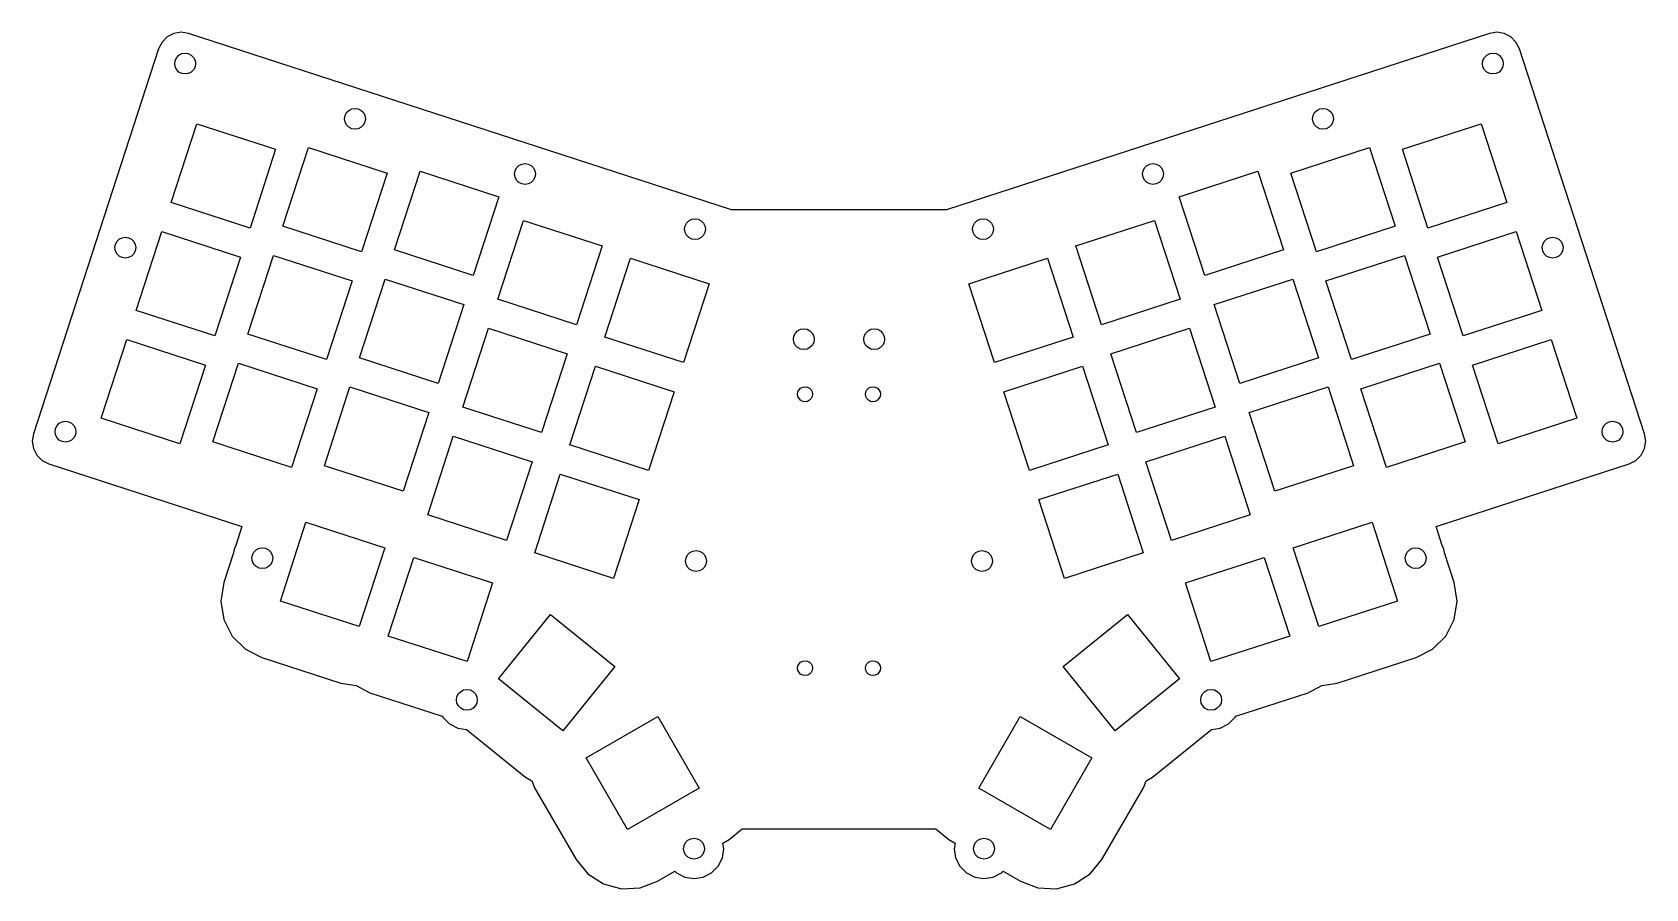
# Model space of a CAD drawing. Header units: metres. Extents: x -135 to 135, y -20 to 124.
import ezdxf

# ---------------------------------------------------------------- set-up
doc = ezdxf.new("R2010")
doc.units = ezdxf.units.M

msp = doc.modelspace()

# ---------------------------------------------------------------- linework, layer by layer
for p, q in [((-113.641, 122.151), (-114.209, 121.036)), ((-112.756, 123.036), (-113.641, 122.151)), ((-111.641, 123.604), (-112.756, 123.036)), ((-110.404, 123.8), (-111.641, 123.604)), ((-109.168, 123.604), (-110.404, 123.8)), ((-18.0561, 94), (-109.168, 123.604)), ((109.168, 123.604), (18.0561, 94)), ((110.404, 123.8), (109.168, 123.604)), ((111.641, 123.604), (110.404, 123.8)), ((112.756, 123.036), (111.641, 123.604)), ((113.641, 122.151), (112.756, 123.036)), ((114.209, 121.036), (113.641, 122.151)), ((-114.209, 121.036), (-135.222, 56.3642)), ((-111.427, 119.081), (-111.178, 119.568)), ((-111.178, 119.568), (-110.791, 119.956)), ((-110.791, 119.956), (-110.303, 120.204)), ((-110.303, 120.204), (-109.762, 120.29)), ((-109.762, 120.29), (-109.222, 120.204)), ((-109.222, 120.204), (-108.734, 119.956)), ((-108.734, 119.956), (-108.347, 119.569)), ((-108.347, 119.569), (-108.098, 119.081)), ((108.098, 119.081), (108.347, 119.569)), ((108.347, 119.569), (108.734, 119.956)), ((108.734, 119.956), (109.222, 120.204)), ((109.222, 120.204), (109.762, 120.29)), ((109.762, 120.29), (110.303, 120.204)), ((110.303, 120.204), (110.791, 119.956)), ((110.791, 119.956), (111.178, 119.568)), ((111.178, 119.568), (111.427, 119.081)), ((135.222, 56.3642), (114.209, 121.036)), ((-111.512, 118.54), (-111.427, 119.081)), ((-111.427, 117.999), (-111.512, 118.54)), ((-111.178, 117.511), (-111.427, 117.999)), ((-110.791, 117.124), (-111.178, 117.511)), ((-110.303, 116.876), (-110.791, 117.124)), ((-109.762, 116.79), (-110.303, 116.876)), ((-109.222, 116.876), (-109.762, 116.79)), ((-108.734, 117.124), (-109.222, 116.876)), ((-108.347, 117.511), (-108.734, 117.124)), ((-108.098, 117.999), (-108.347, 117.511)), ((-108.098, 119.081), (-108.012, 118.54)), ((-108.012, 118.54), (-108.098, 117.999)), ((108.012, 118.54), (108.098, 119.081)), ((108.098, 117.999), (108.012, 118.54)), ((108.347, 117.511), (108.098, 117.999)), ((108.734, 117.124), (108.347, 117.511)), ((109.222, 116.876), (108.734, 117.124)), ((109.762, 116.79), (109.222, 116.876)), ((110.303, 116.876), (109.762, 116.79)), ((110.791, 117.124), (110.303, 116.876)), ((111.178, 117.511), (110.791, 117.124)), ((111.427, 117.999), (111.178, 117.511)), ((111.427, 119.081), (111.512, 118.54)), ((111.512, 118.54), (111.427, 117.999)), ((-112.084, 95.2156), (-107.788, 108.435)), ((-107.788, 108.435), (-94.5686, 104.14)), ((-82.9807, 109.269), (-82.8951, 109.81)), ((-82.8951, 108.729), (-82.9807, 109.269)), ((-82.8951, 109.81), (-82.6465, 110.298)), ((-82.6465, 108.241), (-82.8951, 108.729)), ((-82.6465, 110.298), (-82.2594, 110.685)), ((-82.2594, 110.685), (-81.7715, 110.934)), ((-81.7715, 110.934), (-81.2308, 111.019)), ((-81.2308, 111.019), (-80.69, 110.934)), ((-80.69, 110.934), (-80.2021, 110.685)), ((-80.2021, 110.685), (-79.815, 110.298)), ((-79.815, 110.298), (-79.5664, 109.81)), ((-79.5664, 108.729), (-79.815, 108.241)), ((-79.5664, 109.81), (-79.4808, 109.269)), ((-79.4808, 109.269), (-79.5664, 108.729)), ((79.4808, 109.269), (79.5664, 109.81)), ((79.5664, 108.729), (79.4808, 109.269)), ((79.5664, 109.81), (79.815, 110.298)), ((79.815, 108.241), (79.5664, 108.729)), ((79.815, 110.298), (80.2021, 110.685)), ((80.2021, 110.685), (80.69, 110.934)), ((80.69, 110.934), (81.2308, 111.019)), ((81.2308, 111.019), (81.7715, 110.934)), ((81.7715, 110.934), (82.2594, 110.685)), ((82.2594, 110.685), (82.6465, 110.298)), ((82.6465, 110.298), (82.8951, 109.81)), ((82.8951, 108.729), (82.6465, 108.241)), ((82.8951, 109.81), (82.9807, 109.269)), ((82.9807, 109.269), (82.8951, 108.729)), ((94.5686, 104.14), (107.788, 108.435)), ((107.788, 108.435), (112.084, 95.2156)), ((-82.2594, 107.854), (-82.6465, 108.241)), ((-81.7715, 107.605), (-82.2594, 107.854)), ((-81.2308, 107.519), (-81.7715, 107.605)), ((-80.69, 107.605), (-81.2308, 107.519)), ((-80.2021, 107.854), (-80.69, 107.605)), ((-79.815, 108.241), (-80.2021, 107.854)), ((80.2021, 107.854), (79.815, 108.241)), ((80.69, 107.605), (80.2021, 107.854)), ((81.2308, 107.519), (80.69, 107.605)), ((81.7715, 107.605), (81.2308, 107.519)), ((82.2594, 107.854), (81.7715, 107.605)), ((82.6465, 108.241), (82.2594, 107.854)), ((-94.5686, 104.14), (-98.864, 90.9203)), ((-93.348, 91.2309), (-89.0527, 104.451)), ((-89.0527, 104.451), (-75.833, 100.155)), ((75.833, 100.155), (89.0527, 104.451)), ((89.0527, 104.451), (93.348, 91.2309)), ((98.864, 90.9203), (94.5686, 104.14)), ((-74.6123, 87.2463), (-70.317, 100.466)), ((-70.317, 100.466), (-57.0973, 96.1706)), ((-54.4491, 99.9989), (-54.3634, 100.54)), ((-54.3634, 100.54), (-54.1148, 101.027)), ((-54.1148, 101.027), (-53.7277, 101.415)), ((-53.7277, 101.415), (-53.2398, 101.663)), ((-53.2398, 101.663), (-52.6991, 101.749)), ((-52.6991, 101.749), (-52.1583, 101.663)), ((-52.1583, 101.663), (-51.6704, 101.415)), ((-51.6704, 101.415), (-51.2833, 101.027)), ((-51.2833, 101.027), (-51.0347, 100.54)), ((-51.0347, 100.54), (-50.9491, 99.9989)), ((50.9491, 99.9989), (51.0347, 100.54)), ((51.0347, 100.54), (51.2833, 101.027)), ((51.2833, 101.027), (51.6704, 101.415)), ((51.6704, 101.415), (52.1583, 101.663)), ((52.1583, 101.663), (52.6991, 101.749)), ((52.6991, 101.749), (53.2398, 101.663)), ((53.2398, 101.663), (53.7277, 101.415)), ((53.7277, 101.415), (54.1148, 101.027)), ((54.1148, 101.027), (54.3634, 100.54)), ((54.3634, 100.54), (54.4491, 99.9989)), ((57.0973, 96.1706), (70.317, 100.466)), ((70.317, 100.466), (74.6123, 87.2463)), ((-75.833, 100.155), (-80.1283, 86.9356)), ((-54.3634, 99.4581), (-54.4491, 99.9989)), ((-54.1148, 98.9702), (-54.3634, 99.4581)), ((-53.7277, 98.5831), (-54.1148, 98.9702)), ((-53.2398, 98.3345), (-53.7277, 98.5831)), ((-52.6991, 98.2489), (-53.2398, 98.3345)), ((-52.1583, 98.3345), (-52.6991, 98.2489)), ((-51.6704, 98.5831), (-52.1583, 98.3345)), ((-51.2833, 98.9702), (-51.6704, 98.5831)), ((-51.0347, 99.4581), (-51.2833, 98.9702)), ((-50.9491, 99.9989), (-51.0347, 99.4581)), ((51.0347, 99.4581), (50.9491, 99.9989)), ((51.2833, 98.9702), (51.0347, 99.4581)), ((51.6704, 98.5831), (51.2833, 98.9702)), ((52.1583, 98.3345), (51.6704, 98.5831)), ((52.6991, 98.2489), (52.1583, 98.3345)), ((53.2398, 98.3345), (52.6991, 98.2489)), ((53.7277, 98.5831), (53.2398, 98.3345)), ((54.1148, 98.9702), (53.7277, 98.5831)), ((54.3634, 99.4581), (54.1148, 98.9702)), ((54.4491, 99.9989), (54.3634, 99.4581)), ((80.1283, 86.9356), (75.833, 100.155)), ((-98.864, 90.9203), (-112.084, 95.2156)), ((-57.0973, 96.1706), (-61.3927, 82.9509)), ((61.3927, 82.9509), (57.0973, 96.1706)), ((112.084, 95.2156), (98.864, 90.9203)), ((-57.2672, 78.9819), (-52.9719, 92.2015)), ((-52.9719, 92.2015), (-39.7522, 87.9062)), ((-25.5831, 91.757), (-25.196, 92.1441)), ((-25.196, 92.1441), (-24.7081, 92.3927)), ((-24.7081, 92.3927), (-24.1674, 92.4783)), ((-24.1674, 92.4783), (-23.6266, 92.3927)), ((-23.6266, 92.3927), (-23.1387, 92.1441)), ((-23.1387, 92.1441), (-22.7516, 91.757)), ((18.0561, 94), (-18.0561, 94)), ((22.7516, 91.757), (23.1387, 92.1441)), ((23.1387, 92.1441), (23.6266, 92.3927)), ((23.6266, 92.3927), (24.1674, 92.4783)), ((24.1674, 92.4783), (24.7081, 92.3927)), ((24.7081, 92.3927), (25.196, 92.1441)), ((25.196, 92.1441), (25.5831, 91.757)), ((39.7522, 87.9062), (52.9719, 92.2015)), ((52.9719, 92.2015), (57.2672, 78.9819)), ((-120.346, 89.2949), (-119.805, 89.3805)), ((-119.805, 89.3805), (-119.265, 89.2949)), ((-117.97, 77.098), (-113.675, 90.3177)), ((-113.675, 90.3177), (-100.455, 86.0223)), ((-80.1283, 86.9356), (-93.348, 91.2309)), ((-25.9174, 90.7283), (-25.8317, 91.2691)), ((-25.8317, 90.1876), (-25.9174, 90.7283)), ((-25.8317, 91.2691), (-25.5831, 91.757)), ((-25.5831, 89.6997), (-25.8317, 90.1876)), ((-25.196, 89.3126), (-25.5831, 89.6997)), ((-22.7516, 89.6997), (-23.1387, 89.3126)), ((-22.7516, 91.757), (-22.503, 91.2691)), ((-22.503, 90.1876), (-22.7516, 89.6997)), ((-22.503, 91.2691), (-22.4174, 90.7283)), ((-22.4174, 90.7283), (-22.503, 90.1876)), ((22.4174, 90.7283), (22.503, 91.2691)), ((22.503, 90.1876), (22.4174, 90.7283)), ((22.503, 91.2691), (22.7516, 91.757)), ((22.7516, 89.6997), (22.503, 90.1876)), ((23.1387, 89.3126), (22.7516, 89.6997)), ((25.5831, 89.6997), (25.196, 89.3126)), ((25.5831, 91.757), (25.8317, 91.2691)), ((25.8317, 90.1876), (25.5831, 89.6997)), ((25.8317, 91.2691), (25.9174, 90.7283)), ((25.9174, 90.7283), (25.8317, 90.1876)), ((93.348, 91.2309), (80.1283, 86.9356)), ((100.455, 86.0223), (113.675, 90.3177)), ((113.675, 90.3177), (117.97, 77.098)), ((119.265, 89.2949), (119.805, 89.3805)), ((119.805, 89.3805), (120.346, 89.2949)), ((-121.555, 87.6305), (-121.47, 88.1713)), ((-121.47, 87.0898), (-121.555, 87.6305)), ((-121.47, 88.1713), (-121.221, 88.6592)), ((-121.221, 86.6019), (-121.47, 87.0898)), ((-121.221, 88.6592), (-120.834, 89.0463)), ((-120.834, 89.0463), (-120.346, 89.2949)), ((-119.265, 89.2949), (-118.777, 89.0463)), ((-118.777, 89.0463), (-118.39, 88.6592)), ((-118.39, 88.6592), (-118.141, 88.1713)), ((-118.141, 87.0898), (-118.39, 86.6019)), ((-118.141, 88.1713), (-118.056, 87.6305)), ((-118.056, 87.6305), (-118.141, 87.0898)), ((-61.3927, 82.9509), (-74.6123, 87.2463)), ((-39.7522, 87.9062), (-44.0476, 74.6865)), ((-24.7081, 89.064), (-25.196, 89.3126)), ((-24.1674, 88.9783), (-24.7081, 89.064)), ((-23.6266, 89.064), (-24.1674, 88.9783)), ((-23.1387, 89.3126), (-23.6266, 89.064)), ((23.6266, 89.064), (23.1387, 89.3126)), ((24.1674, 88.9783), (23.6266, 89.064)), ((24.7081, 89.064), (24.1674, 88.9783)), ((25.196, 89.3126), (24.7081, 89.064)), ((44.0476, 74.6865), (39.7522, 87.9062)), ((74.6123, 87.2463), (61.3927, 82.9509)), ((118.056, 87.6305), (118.141, 88.1713)), ((118.141, 87.0898), (118.056, 87.6305)), ((118.141, 88.1713), (118.39, 88.6592)), ((118.39, 86.6019), (118.141, 87.0898)), ((118.39, 88.6592), (118.777, 89.0463)), ((118.777, 89.0463), (119.265, 89.2949)), ((120.346, 89.2949), (120.834, 89.0463)), ((120.834, 89.0463), (121.221, 88.6592)), ((121.221, 88.6592), (121.47, 88.1713)), ((121.47, 87.0898), (121.221, 86.6019)), ((121.47, 88.1713), (121.555, 87.6305)), ((121.555, 87.6305), (121.47, 87.0898)), ((-120.834, 86.2148), (-121.221, 86.6019)), ((-120.346, 85.9662), (-120.834, 86.2148)), ((-119.805, 85.8805), (-120.346, 85.9662)), ((-119.265, 85.9662), (-119.805, 85.8805)), ((-118.777, 86.2148), (-119.265, 85.9662)), ((-118.39, 86.6019), (-118.777, 86.2148)), ((-100.455, 86.0223), (-104.751, 72.8026)), ((-99.2348, 73.1133), (-94.9394, 86.333)), ((-94.9394, 86.333), (-81.7197, 82.0377)), ((-39.3041, 72.6196), (-35.0088, 85.8392)), ((-35.0088, 85.8392), (-21.7891, 81.5439)), ((21.7891, 81.5439), (35.0088, 85.8392)), ((35.0088, 85.8392), (39.3041, 72.6196)), ((81.7197, 82.0377), (94.9394, 86.333)), ((94.9394, 86.333), (99.2348, 73.1133)), ((104.751, 72.8026), (100.455, 86.0223)), ((118.777, 86.2148), (118.39, 86.6019)), ((119.265, 85.9662), (118.777, 86.2148)), ((119.805, 85.8805), (119.265, 85.9662)), ((120.346, 85.9662), (119.805, 85.8805)), ((120.834, 86.2148), (120.346, 85.9662)), ((121.221, 86.6019), (120.834, 86.2148)), ((-81.7197, 82.0377), (-86.0151, 68.818)), ((-80.4991, 69.1286), (-76.2038, 82.3483)), ((-76.2038, 82.3483), (-62.9841, 78.053)), ((-21.7891, 81.5439), (-26.0844, 68.3242)), ((26.0844, 68.3242), (21.7891, 81.5439)), ((62.9841, 78.053), (76.2038, 82.3483)), ((76.2038, 82.3483), (80.4991, 69.1286)), ((86.0151, 68.818), (81.7197, 82.0377)), ((-44.0476, 74.6865), (-57.2672, 78.9819)), ((57.2672, 78.9819), (44.0476, 74.6865)), ((-104.751, 72.8026), (-117.97, 77.098)), ((-62.9841, 78.053), (-67.2794, 64.8333)), ((67.2794, 64.8333), (62.9841, 78.053)), ((117.97, 77.098), (104.751, 72.8026)), ((-63.154, 60.8642), (-58.8587, 74.0839)), ((-58.8587, 74.0839), (-45.639, 69.7886)), ((-7.57434, 72.7858), (-7.32578, 73.2736)), ((-7.32578, 73.2736), (-6.93861, 73.6608)), ((-6.93861, 73.6608), (-6.45078, 73.9094)), ((-6.45078, 73.9094), (-5.90999, 73.995)), ((-5.90999, 73.995), (-5.36922, 73.9094)), ((-5.36922, 73.9094), (-4.88136, 73.6608)), ((-4.88136, 73.6608), (-4.49422, 73.2736)), ((-4.49422, 73.2736), (-4.24564, 72.7858)), ((4.24564, 72.7858), (4.49422, 73.2736)), ((4.49422, 73.2736), (4.88136, 73.6608)), ((4.88136, 73.6608), (5.36922, 73.9094)), ((5.36922, 73.9094), (5.90999, 73.995)), ((5.90999, 73.995), (6.45078, 73.9094)), ((6.45078, 73.9094), (6.93861, 73.6608)), ((6.93861, 73.6608), (7.32578, 73.2736)), ((7.32578, 73.2736), (7.57434, 72.7858)), ((45.639, 69.7886), (58.8587, 74.0839)), ((58.8587, 74.0839), (63.154, 60.8642)), ((-123.857, 58.9803), (-119.562, 72.2)), ((-119.562, 72.2), (-106.342, 67.9047)), ((-86.0151, 68.818), (-99.2348, 73.1133)), ((-26.0844, 68.3242), (-39.3041, 72.6196)), ((-7.65999, 72.245), (-7.57434, 72.7858)), ((-7.57434, 71.7042), (-7.65999, 72.245)), ((-7.32578, 71.2164), (-7.57434, 71.7042)), ((-6.93861, 70.8292), (-7.32578, 71.2164)), ((-6.45078, 70.5807), (-6.93861, 70.8292)), ((-5.90999, 70.495), (-6.45078, 70.5807)), ((-5.36922, 70.5807), (-5.90999, 70.495)), ((-4.88136, 70.8292), (-5.36922, 70.5807)), ((-4.49422, 71.2164), (-4.88136, 70.8292)), ((-4.24564, 71.7042), (-4.49422, 71.2164)), ((-4.24564, 72.7858), (-4.15999, 72.245)), ((-4.15999, 72.245), (-4.24564, 71.7042)), ((4.15999, 72.245), (4.24564, 72.7858)), ((4.24564, 71.7042), (4.15999, 72.245)), ((4.49422, 71.2164), (4.24564, 71.7042)), ((4.88136, 70.8292), (4.49422, 71.2164)), ((5.36922, 70.5807), (4.88136, 70.8292)), ((5.90999, 70.495), (5.36922, 70.5807)), ((6.45078, 70.5807), (5.90999, 70.495)), ((6.93861, 70.8292), (6.45078, 70.5807)), ((7.32578, 71.2164), (6.93861, 70.8292)), ((7.57434, 71.7042), (7.32578, 71.2164)), ((7.57434, 72.7858), (7.65999, 72.245)), ((7.65999, 72.245), (7.57434, 71.7042)), ((39.3041, 72.6196), (26.0844, 68.3242)), ((99.2348, 73.1133), (86.0151, 68.818)), ((106.342, 67.9047), (119.562, 72.2)), ((119.562, 72.2), (123.857, 58.9803)), ((-106.342, 67.9047), (-110.638, 54.685)), ((-105.122, 54.9957), (-100.826, 68.2154)), ((-100.826, 68.2154), (-87.6065, 63.92)), ((-67.2794, 64.8333), (-80.4991, 69.1286)), ((-45.639, 69.7886), (-49.9343, 56.5689)), ((-45.1909, 54.5019), (-40.8956, 67.7216)), ((-40.8956, 67.7216), (-27.6759, 63.4263)), ((27.6759, 63.4263), (40.8956, 67.7216)), ((40.8956, 67.7216), (45.1909, 54.5019)), ((49.9343, 56.5689), (45.639, 69.7886)), ((80.4991, 69.1286), (67.2794, 64.8333)), ((87.6065, 63.92), (100.826, 68.2154)), ((100.826, 68.2154), (105.122, 54.9957)), ((110.638, 54.685), (106.342, 67.9047)), ((-87.6065, 63.92), (-91.9019, 50.7004)), ((-86.3859, 51.011), (-82.0905, 64.2307)), ((-82.0905, 64.2307), (-68.8709, 59.9354)), ((-27.6759, 63.4263), (-31.9712, 50.2066)), ((-6.95, 63), (-6.88881, 63.3863)), ((-6.88881, 62.6137), (-6.95, 63)), ((-6.88881, 63.3863), (-6.71126, 63.7347)), ((-6.71126, 62.2653), (-6.88881, 62.6137)), ((-6.71126, 63.7347), (-6.43472, 64.0113)), ((-6.43472, 64.0113), (-6.08626, 64.1888)), ((-6.08626, 64.1888), (-5.7, 64.25)), ((-5.7, 64.25), (-5.31372, 64.1888)), ((-5.31372, 64.1888), (-4.96526, 64.0113)), ((-4.96526, 64.0113), (-4.68872, 63.7347)), ((-4.68872, 63.7347), (-4.51117, 63.3863)), ((-4.51117, 62.6137), (-4.68872, 62.2653)), ((-4.51117, 63.3863), (-4.45, 63)), ((-4.45, 63), (-4.51117, 62.6137)), ((4.45, 63), (4.51117, 63.3863)), ((4.51117, 62.6137), (4.45, 63)), ((4.51117, 63.3863), (4.68872, 63.7347)), ((4.68872, 62.2653), (4.51117, 62.6137)), ((4.68872, 63.7347), (4.96526, 64.0113)), ((4.96526, 64.0113), (5.31372, 64.1888)), ((5.31372, 64.1888), (5.7, 64.25)), ((5.7, 64.25), (6.08626, 64.1888)), ((6.08626, 64.1888), (6.43472, 64.0113)), ((6.43472, 64.0113), (6.71126, 63.7347)), ((6.71126, 63.7347), (6.88881, 63.3863)), ((6.88881, 62.6137), (6.71126, 62.2653)), ((6.88881, 63.3863), (6.95, 63)), ((6.95, 63), (6.88881, 62.6137)), ((31.9712, 50.2066), (27.6759, 63.4263)), ((68.8709, 59.9354), (82.0905, 64.2307)), ((82.0905, 64.2307), (86.3859, 51.011)), ((91.9019, 50.7004), (87.6065, 63.92)), ((-68.8709, 59.9354), (-73.1662, 46.7157)), ((-49.9343, 56.5689), (-63.154, 60.8642)), ((-6.43472, 61.9887), (-6.71126, 62.2653)), ((-6.08626, 61.8112), (-6.43472, 61.9887)), ((-5.7, 61.75), (-6.08626, 61.8112)), ((-5.31372, 61.8112), (-5.7, 61.75)), ((-4.96526, 61.9887), (-5.31372, 61.8112)), ((-4.68872, 62.2653), (-4.96526, 61.9887)), ((4.96526, 61.9887), (4.68872, 62.2653)), ((5.31372, 61.8112), (4.96526, 61.9887)), ((5.7, 61.75), (5.31372, 61.8112)), ((6.08626, 61.8112), (5.7, 61.75)), ((6.43472, 61.9887), (6.08626, 61.8112)), ((6.71126, 62.2653), (6.43472, 61.9887)), ((63.154, 60.8642), (49.9343, 56.5689)), ((73.1662, 46.7157), (68.8709, 59.9354)), ((-131.599, 56.7212), (-131.513, 57.262)), ((-131.513, 57.262), (-131.264, 57.7498)), ((-131.264, 57.7498), (-130.877, 58.137)), ((-130.877, 58.137), (-130.389, 58.3856)), ((-130.389, 58.3856), (-129.849, 58.4712)), ((-129.849, 58.4712), (-129.308, 58.3855)), ((-129.308, 58.3855), (-128.82, 58.137)), ((-128.82, 58.137), (-128.433, 57.7498)), ((-128.433, 57.7498), (-128.184, 57.262)), ((-128.184, 57.262), (-128.099, 56.7212)), ((-110.638, 54.685), (-123.857, 58.9803)), ((123.857, 58.9803), (110.638, 54.685)), ((128.099, 56.7212), (128.184, 57.262)), ((128.184, 57.262), (128.433, 57.7498)), ((128.433, 57.7498), (128.82, 58.137)), ((128.82, 58.137), (129.308, 58.3855)), ((129.308, 58.3855), (129.849, 58.4712)), ((129.849, 58.4712), (130.389, 58.3856)), ((130.389, 58.3856), (130.877, 58.137)), ((130.877, 58.137), (131.264, 57.7498)), ((131.264, 57.7498), (131.513, 57.262)), ((131.513, 57.262), (131.599, 56.7212)), ((-135.222, 56.3642), (-135.418, 55.1281)), ((-135.418, 55.1281), (-135.222, 53.892)), ((-131.513, 56.1804), (-131.599, 56.7212)), ((-131.264, 55.6926), (-131.513, 56.1804)), ((-130.877, 55.3054), (-131.264, 55.6926)), ((-130.389, 55.0569), (-130.877, 55.3054)), ((-129.849, 54.9712), (-130.389, 55.0569)), ((-129.308, 55.0569), (-129.849, 54.9712)), ((-128.82, 55.3054), (-129.308, 55.0569)), ((-128.433, 55.6926), (-128.82, 55.3054)), ((-128.184, 56.1804), (-128.433, 55.6926)), ((-128.099, 56.7212), (-128.184, 56.1804)), ((-91.9019, 50.7004), (-105.122, 54.9957)), ((-69.0408, 42.7466), (-64.7455, 55.9663)), ((-64.7455, 55.9663), (-51.5258, 51.671)), ((-31.9712, 50.2066), (-45.1909, 54.5019)), ((45.1909, 54.5019), (31.9712, 50.2066)), ((51.5258, 51.671), (64.7455, 55.9663)), ((64.7455, 55.9663), (69.0408, 42.7466)), ((105.122, 54.9957), (91.9019, 50.7004)), ((128.184, 56.1804), (128.099, 56.7212)), ((128.433, 55.6926), (128.184, 56.1804)), ((128.82, 55.3054), (128.433, 55.6926)), ((129.308, 55.0569), (128.82, 55.3054)), ((129.849, 54.9712), (129.308, 55.0569)), ((130.389, 55.0569), (129.849, 54.9712)), ((130.877, 55.3054), (130.389, 55.0569)), ((131.264, 55.6926), (130.877, 55.3054)), ((131.513, 56.1804), (131.264, 55.6926)), ((131.599, 56.7212), (131.513, 56.1804)), ((135.418, 55.1281), (135.222, 56.3642)), ((135.222, 53.892), (135.418, 55.1281)), ((-135.222, 53.892), (-134.654, 52.777)), ((-134.654, 52.777), (-133.769, 51.892)), ((-133.769, 51.892), (-132.654, 51.3239)), ((-51.5258, 51.671), (-55.8211, 38.4513)), ((55.8211, 38.4513), (51.5258, 51.671)), ((132.654, 51.3239), (133.769, 51.892)), ((133.769, 51.892), (134.654, 52.777)), ((134.654, 52.777), (135.222, 53.892)), ((-132.654, 51.3239), (-100.223, 40.7864)), ((-73.1662, 46.7157), (-86.3859, 51.011)), ((-51.0777, 36.3843), (-46.7823, 49.604)), ((-46.7823, 49.604), (-33.5627, 45.3087)), ((33.5627, 45.3087), (46.7823, 49.604)), ((46.7823, 49.604), (51.0777, 36.3843)), ((86.3859, 51.011), (73.1662, 46.7157)), ((100.223, 40.7864), (132.654, 51.3239)), ((-33.5627, 45.3087), (-37.858, 32.089)), ((37.858, 32.089), (33.5627, 45.3087)), ((-100.223, 40.7864), (-101.264, 37.5825)), ((-93.7714, 28.2808), (-89.4761, 41.5005)), ((-89.4761, 41.5005), (-76.2564, 37.2051)), ((-55.8211, 38.4513), (-69.0408, 42.7466)), ((69.0408, 42.7466), (55.8211, 38.4513)), ((76.2564, 37.2051), (89.4761, 41.5005)), ((89.4761, 41.5005), (93.7714, 28.2808)), ((101.264, 37.5825), (100.223, 40.7864)), ((-101.654, 36.3819), (-103.282, 31.371)), ((-101.554, 37.0131), (-101.654, 36.3819)), ((-101.264, 37.5825), (-101.554, 37.0131)), ((-98.5486, 35.468), (-98.4629, 36.0088)), ((-98.4629, 34.9272), (-98.5486, 35.468)), ((-98.4629, 36.0088), (-98.2144, 36.4966)), ((-98.2144, 36.4966), (-97.8272, 36.8838)), ((-97.8272, 36.8838), (-97.3394, 37.1323)), ((-97.3394, 37.1323), (-96.7986, 37.218)), ((-96.7986, 37.218), (-96.2578, 37.1323)), ((-96.2578, 37.1323), (-95.77, 36.8838)), ((-95.77, 36.8838), (-95.3828, 36.4966)), ((-95.3828, 36.4966), (-95.1342, 36.0088)), ((-95.1342, 36.0088), (-95.0486, 35.468)), ((-95.0486, 35.468), (-95.1342, 34.9272)), ((-76.2564, 37.2051), (-80.5517, 23.9854)), ((-75.6538, 22.394), (-71.3584, 35.6137)), ((-71.3584, 35.6137), (-58.1388, 31.3184)), ((-37.858, 32.089), (-51.0777, 36.3843)), ((-25.75, 35), (-25.6643, 35.5408)), ((-25.6643, 35.5408), (-25.4158, 36.0286)), ((-25.4158, 36.0286), (-25.0286, 36.4158)), ((-25.0286, 36.4158), (-24.5408, 36.6643)), ((-24.5408, 36.6643), (-24, 36.75)), ((-24, 36.75), (-23.4592, 36.6643)), ((-23.4592, 36.6643), (-22.9714, 36.4158)), ((-22.9714, 36.4158), (-22.5842, 36.0286)), ((-22.5842, 36.0286), (-22.3356, 35.5408)), ((-22.3356, 35.5408), (-22.25, 35)), ((22.25, 35), (22.3356, 35.5408)), ((22.3356, 35.5408), (22.5842, 36.0286)), ((22.5842, 36.0286), (22.9714, 36.4158)), ((22.9714, 36.4158), (23.4592, 36.6643)), ((23.4592, 36.6643), (24, 36.75)), ((24, 36.75), (24.5408, 36.6643)), ((24.5408, 36.6643), (25.0286, 36.4158)), ((25.0286, 36.4158), (25.4158, 36.0286)), ((25.4158, 36.0286), (25.6643, 35.5408)), ((25.6643, 35.5408), (25.75, 35)), ((51.0777, 36.3843), (37.858, 32.089)), ((58.1388, 31.3184), (71.3584, 35.6137)), ((71.3584, 35.6137), (75.6538, 22.394)), ((80.5517, 23.9854), (76.2564, 37.2051)), ((95.0486, 35.468), (95.1342, 36.0088)), ((95.1342, 34.9272), (95.0486, 35.468)), ((95.1342, 36.0088), (95.3828, 36.4966)), ((95.3828, 36.4966), (95.77, 36.8838)), ((95.77, 36.8838), (96.2578, 37.1323)), ((96.2578, 37.1323), (96.7986, 37.218)), ((96.7986, 37.218), (97.3394, 37.1323)), ((97.3394, 37.1323), (97.8272, 36.8838)), ((97.8272, 36.8838), (98.2144, 36.4966)), ((98.2144, 36.4966), (98.4629, 36.0088)), ((98.4629, 36.0088), (98.5486, 35.468)), ((98.5486, 35.468), (98.4629, 34.9272)), ((101.554, 37.0131), (101.264, 37.5825)), ((101.654, 36.3819), (101.554, 37.0131)), ((103.282, 31.371), (101.654, 36.3819)), ((-98.2144, 34.4394), (-98.4629, 34.9272)), ((-97.8272, 34.0522), (-98.2144, 34.4394)), ((-97.3394, 33.8036), (-97.8272, 34.0522)), ((-96.7986, 33.718), (-97.3394, 33.8036)), ((-96.2578, 33.8036), (-96.7986, 33.718)), ((-95.7699, 34.0522), (-96.2578, 33.8036)), ((-95.3828, 34.4394), (-95.7699, 34.0522)), ((-95.1342, 34.9272), (-95.3828, 34.4394)), ((-25.6643, 34.4592), (-25.75, 35)), ((-25.4158, 33.9714), (-25.6643, 34.4592)), ((-25.0286, 33.5842), (-25.4158, 33.9714)), ((-24.5408, 33.3356), (-25.0286, 33.5842)), ((-24, 33.25), (-24.5408, 33.3356)), ((-23.4592, 33.3356), (-24, 33.25)), ((-22.9714, 33.5842), (-23.4592, 33.3356)), ((-22.5842, 33.9714), (-22.9714, 33.5842)), ((-22.3356, 34.4592), (-22.5842, 33.9714)), ((-22.25, 35), (-22.3356, 34.4592)), ((22.3356, 34.4592), (22.25, 35)), ((22.5842, 33.9714), (22.3356, 34.4592)), ((22.9714, 33.5842), (22.5842, 33.9714)), ((23.4592, 33.3356), (22.9714, 33.5842)), ((24, 33.25), (23.4592, 33.3356)), ((24.5408, 33.3356), (24, 33.25)), ((25.0286, 33.5842), (24.5408, 33.3356)), ((25.4158, 33.9714), (25.0286, 33.5842)), ((25.6643, 34.4592), (25.4158, 33.9714)), ((25.75, 35), (25.6643, 34.4592)), ((95.3828, 34.4394), (95.1342, 34.9272)), ((95.7699, 34.0522), (95.3828, 34.4394)), ((96.2578, 33.8036), (95.7699, 34.0522)), ((96.7986, 33.718), (96.2578, 33.8036)), ((97.3394, 33.8036), (96.7986, 33.718)), ((97.8272, 34.0522), (97.3394, 33.8036)), ((98.2144, 34.4394), (97.8272, 34.0522)), ((98.4629, 34.9272), (98.2144, 34.4394)), ((-103.282, 31.371), (-103.771, 28.2808)), ((-58.1388, 31.3184), (-62.4341, 18.0987)), ((62.4341, 18.0987), (58.1388, 31.3184)), ((103.771, 28.2808), (103.282, 31.371)), ((-103.771, 28.2808), (-103.282, 25.1906)), ((-80.5517, 23.9854), (-93.7714, 28.2808)), ((93.7714, 28.2808), (80.5517, 23.9854)), ((103.282, 25.1906), (103.771, 28.2808)), ((-103.282, 25.1906), (-101.862, 22.4029)), ((-57.1594, 15.2367), (-48.4181, 26.0441)), ((-48.4181, 26.0441), (-37.6107, 17.3028)), ((37.6107, 17.3028), (48.4181, 26.0441)), ((48.4181, 26.0441), (57.1594, 15.2367)), ((101.862, 22.4029), (103.282, 25.1906)), ((-101.862, 22.4029), (-99.6493, 20.1906)), ((-62.4341, 18.0987), (-75.6538, 22.394)), ((75.6538, 22.394), (62.4341, 18.0987)), ((99.6493, 20.1906), (101.862, 22.4029)), ((-99.6493, 20.1906), (-96.8616, 18.7702)), ((96.8616, 18.7702), (99.6493, 20.1906)), ((-96.8616, 18.7702), (-83.6419, 14.4749)), ((-37.6107, 17.3028), (-46.352, 6.49541)), ((-6.95, 17), (-6.88881, 17.3863)), ((-6.88881, 16.6137), (-6.95, 17)), ((-6.88881, 17.3863), (-6.71126, 17.7347)), ((-6.71126, 16.2653), (-6.88881, 16.6137)), ((-6.71126, 17.7347), (-6.43472, 18.0113)), ((-6.43472, 15.9887), (-6.71126, 16.2653)), ((-6.43472, 18.0113), (-6.08626, 18.1888)), ((-6.08626, 18.1888), (-5.7, 18.25)), ((-5.7, 18.25), (-5.31372, 18.1888)), ((-5.31372, 18.1888), (-4.96526, 18.0113)), ((-4.96526, 18.0113), (-4.68872, 17.7347)), ((-4.68872, 16.2653), (-4.96526, 15.9887)), ((-4.68872, 17.7347), (-4.51117, 17.3863)), ((-4.51117, 16.6137), (-4.68872, 16.2653)), ((-4.51117, 17.3863), (-4.45, 17)), ((-4.45, 17), (-4.51117, 16.6137)), ((4.45, 17), (4.51117, 17.3863)), ((4.51117, 16.6137), (4.45, 17)), ((4.51117, 17.3863), (4.68872, 17.7347)), ((4.68872, 16.2653), (4.51117, 16.6137)), ((4.68872, 17.7347), (4.96526, 18.0113)), ((4.96526, 15.9887), (4.68872, 16.2653)), ((4.96526, 18.0113), (5.31372, 18.1888)), ((5.31372, 18.1888), (5.7, 18.25)), ((5.7, 18.25), (6.08626, 18.1888)), ((6.08626, 18.1888), (6.43472, 18.0113)), ((6.43472, 18.0113), (6.71126, 17.7347)), ((6.71126, 16.2653), (6.43472, 15.9887)), ((6.71126, 17.7347), (6.88881, 17.3863)), ((6.88881, 16.6137), (6.71126, 16.2653)), ((6.88881, 17.3863), (6.95, 17)), ((6.95, 17), (6.88881, 16.6137)), ((46.352, 6.49541), (37.6107, 17.3028)), ((83.6419, 14.4749), (96.8616, 18.7702)), ((-83.6419, 14.4749), (-81.0669, 14.067)), ((-81.0669, 14.067), (-78.744, 12.8834)), ((-46.352, 6.49541), (-57.1594, 15.2367)), ((-6.08626, 15.8112), (-6.43472, 15.9887)), ((-5.7, 15.75), (-6.08626, 15.8112)), ((-5.31372, 15.8112), (-5.7, 15.75)), ((-4.96526, 15.9887), (-5.31372, 15.8112)), ((5.31372, 15.8112), (4.96526, 15.9887)), ((5.7, 15.75), (5.31372, 15.8112)), ((6.08626, 15.8112), (5.7, 15.75)), ((6.43472, 15.9887), (6.08626, 15.8112)), ((57.1594, 15.2367), (46.352, 6.49541)), ((78.744, 12.8834), (81.0669, 14.067)), ((81.0669, 14.067), (83.6419, 14.4749)), ((-78.744, 12.8834), (-66.6028, 8.93852)), ((-64.2145, 11.6946), (-64.1289, 12.2354)), ((-64.1289, 11.1539), (-64.2145, 11.6946)), ((-64.1289, 12.2354), (-63.8803, 12.7233)), ((-63.8803, 10.666), (-64.1289, 11.1539)), ((-63.8803, 12.7233), (-63.4931, 13.1104)), ((-63.4931, 13.1104), (-63.0053, 13.359)), ((-63.0053, 13.359), (-62.4645, 13.4446)), ((-62.4645, 13.4446), (-61.9237, 13.359)), ((-61.9237, 13.359), (-61.4359, 13.1104)), ((-61.4359, 13.1104), (-61.0488, 12.7233)), ((-61.0488, 12.7233), (-60.8002, 12.2354)), ((-60.8002, 11.1539), (-61.0487, 10.666)), ((-60.8002, 12.2354), (-60.7145, 11.6946)), ((-60.7145, 11.6946), (-60.8002, 11.1539)), ((60.7145, 11.6946), (60.8002, 12.2354)), ((60.8002, 11.1539), (60.7145, 11.6946)), ((60.8002, 12.2354), (61.0488, 12.7233)), ((61.0487, 10.666), (60.8002, 11.1539)), ((61.0488, 12.7233), (61.4359, 13.1104)), ((61.4359, 13.1104), (61.9237, 13.359)), ((61.9237, 13.359), (62.4645, 13.4446)), ((62.4645, 13.4446), (63.0053, 13.359)), ((63.0053, 13.359), (63.4931, 13.1104)), ((63.4931, 13.1104), (63.8803, 12.7233)), ((63.8803, 12.7233), (64.1289, 12.2354)), ((64.1289, 11.1539), (63.8803, 10.666)), ((64.1289, 12.2354), (64.2145, 11.6946)), ((64.2145, 11.6946), (64.1289, 11.1539)), ((66.6028, 8.93852), (78.744, 12.8834)), ((-66.6028, 8.93852), (-66.5096, 8.75571)), ((-66.5096, 8.75571), (-65.4034, 7.64955)), ((-63.4931, 10.2789), (-63.8803, 10.666)), ((-63.0053, 10.0303), (-63.4931, 10.2789)), ((-62.4645, 9.94464), (-63.0053, 10.0303)), ((-61.9237, 10.0303), (-62.4645, 9.94464)), ((-61.4359, 10.2789), (-61.9237, 10.0303)), ((-61.0487, 10.666), (-61.4359, 10.2789)), ((-42.4507, 1.9355), (-30.421, 8.89937)), ((-30.421, 8.89937), (-23.4571, -3.13036)), ((23.4571, -3.13036), (30.421, 8.89937)), ((30.421, 8.89937), (42.4507, 1.9355)), ((61.4359, 10.2789), (61.0487, 10.666)), ((61.9237, 10.0303), (61.4359, 10.2789)), ((62.4645, 9.94464), (61.9237, 10.0303)), ((63.0053, 10.0303), (62.4645, 9.94464)), ((63.4931, 10.2789), (63.0053, 10.0303)), ((63.8803, 10.666), (63.4931, 10.2789)), ((65.4034, 7.64955), (66.5096, 8.75571)), ((66.5096, 8.75571), (66.6028, 8.93852)), ((-65.4034, 7.64955), (-64.0096, 6.93935)), ((-64.0096, 6.93935), (-62.5085, 6.70158)), ((-62.5085, 6.70158), (-52.6408, -1.27968)), ((52.6408, -1.27968), (62.5085, 6.70158)), ((62.5085, 6.70158), (64.0096, 6.93935)), ((64.0096, 6.93935), (65.4034, 7.64955)), ((-35.4868, -10.0942), (-42.4507, 1.9355)), ((42.4507, 1.9355), (35.4868, -10.0942)), ((-52.6408, -1.27968), (-51.5555, -1.90543)), ((-51.5555, -1.90543), (-51.1052, -3.07446)), ((51.1052, -3.07446), (51.5555, -1.90543)), ((51.5555, -1.90543), (52.6408, -1.27968)), ((-51.1052, -3.07446), (-44.1413, -15.1042)), ((-23.4571, -3.13036), (-35.4868, -10.0942)), ((35.4868, -10.0942), (23.4571, -3.13036)), ((44.1413, -15.1042), (51.1052, -3.07446)), ((-18.4471, -11.7848), (-16.2482, -10)), ((-16.2482, -10), (16.2482, -10)), ((16.2482, -10), (18.4471, -11.7848)), ((-26.0762, -13.3148), (-25.9906, -12.774)), ((-25.9906, -13.8555), (-26.0762, -13.3148)), ((-25.9906, -12.774), (-25.742, -12.2861)), ((-25.742, -12.2861), (-25.3549, -11.899)), ((-25.3549, -11.899), (-24.867, -11.6504)), ((-24.867, -11.6504), (-24.3262, -11.5648)), ((-24.3262, -11.5648), (-23.7854, -11.6504)), ((-23.7854, -11.6504), (-23.2976, -11.899)), ((-23.2976, -11.899), (-22.9105, -12.2861)), ((-22.9105, -12.2861), (-22.6619, -12.774)), ((-22.6619, -12.774), (-22.5762, -13.3148)), ((-22.5762, -13.3148), (-22.6619, -13.8556)), ((-19.571, -14.8599), (-19.3262, -13.3148)), ((-19.4744, -12.3795), (-18.4471, -11.7848)), ((-19.3262, -13.3148), (-19.4744, -12.3795)), ((18.4471, -11.7848), (19.4744, -12.3795)), ((19.4744, -12.3795), (19.3262, -13.3148)), ((19.3262, -13.3148), (19.571, -14.8599)), ((22.5762, -13.3148), (22.6619, -12.774)), ((22.6619, -13.8556), (22.5762, -13.3148)), ((22.6619, -12.774), (22.9105, -12.2861)), ((22.9105, -12.2861), (23.2976, -11.899)), ((23.2976, -11.899), (23.7854, -11.6504)), ((23.7854, -11.6504), (24.3262, -11.5648)), ((24.3262, -11.5648), (24.867, -11.6504)), ((24.867, -11.6504), (25.3549, -11.899)), ((25.3549, -11.899), (25.742, -12.2861)), ((25.742, -12.2861), (25.9906, -12.774)), ((25.9906, -12.774), (26.0762, -13.3148)), ((26.0762, -13.3148), (25.9906, -13.8555)), ((-44.1413, -15.1042), (-42.1696, -17.5334)), ((-25.742, -14.3434), (-25.9906, -13.8555)), ((-25.3549, -14.7305), (-25.742, -14.3434)), ((-24.867, -14.9791), (-25.3549, -14.7305)), ((-24.3262, -15.0648), (-24.867, -14.9791)), ((-23.7855, -14.9791), (-24.3262, -15.0648)), ((-23.2976, -14.7305), (-23.7855, -14.9791)), ((-22.9105, -14.3434), (-23.2976, -14.7305)), ((-22.6619, -13.8556), (-22.9105, -14.3434)), ((-20.2811, -16.2537), (-19.571, -14.8599)), ((19.571, -14.8599), (20.2811, -16.2537)), ((22.9105, -14.3434), (22.6619, -13.8556)), ((23.2976, -14.7305), (22.9105, -14.3434)), ((23.7855, -14.9791), (23.2976, -14.7305)), ((24.3262, -15.0648), (23.7855, -14.9791)), ((24.867, -14.9791), (24.3262, -15.0648)), ((25.3549, -14.7305), (24.867, -14.9791)), ((25.742, -14.3434), (25.3549, -14.7305)), ((25.9906, -13.8555), (25.742, -14.3434)), ((42.1696, -17.5334), (44.1413, -15.1042)), ((-42.1696, -17.5334), (-39.5437, -19.2343)), ((-33.3965, -19.8733), (-30.4769, -18.7487)), ((-30.4769, -18.7487), (-27.5631, -17.0619)), ((-27.5631, -17.0619), (-27.2652, -17.3599)), ((-27.2652, -17.3599), (-25.8713, -18.0701)), ((-25.8713, -18.0701), (-24.3262, -18.3148)), ((-24.3262, -18.3148), (-22.7811, -18.0701)), ((-22.7811, -18.0701), (-21.3873, -17.3599)), ((-21.3873, -17.3599), (-20.2811, -16.2537)), ((20.2811, -16.2537), (21.3873, -17.3599)), ((21.3873, -17.3599), (22.7811, -18.0701)), ((22.7811, -18.0701), (24.3262, -18.3148)), ((24.3262, -18.3148), (25.8713, -18.0701)), ((25.8713, -18.0701), (27.2652, -17.3599)), ((27.2652, -17.3599), (27.5631, -17.0619)), ((27.5631, -17.0619), (30.4769, -18.7487)), ((30.4769, -18.7487), (33.3965, -19.8733)), ((39.5437, -19.2343), (42.1696, -17.5334)), ((-39.5437, -19.2343), (-36.5207, -20.0406)), ((-36.5207, -20.0406), (-33.3965, -19.8733)), ((33.3965, -19.8733), (36.5207, -20.0406)), ((36.5207, -20.0406), (39.5437, -19.2343))]:
    msp.add_line(p, q)

doc.saveas('drawing.dxf')
